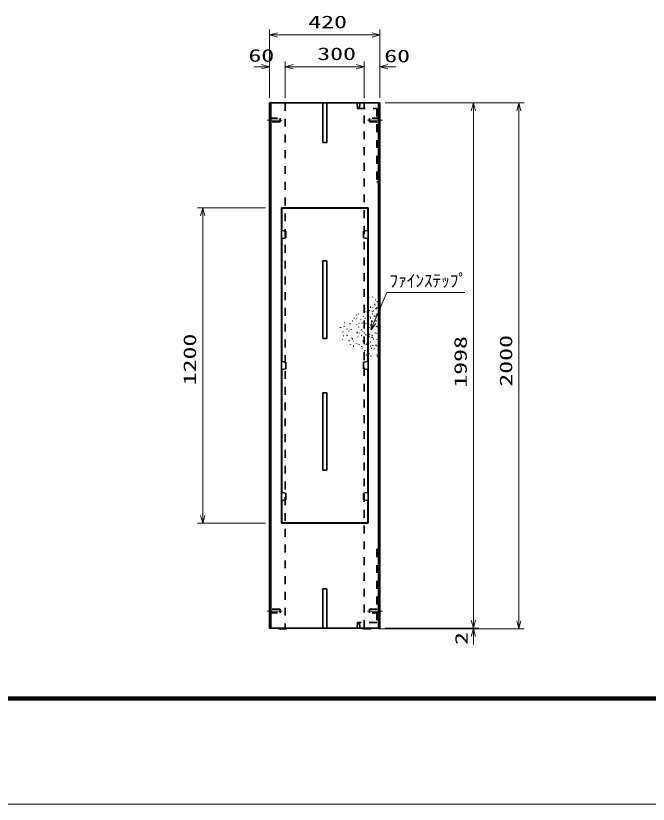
# Model space of a CAD drawing. Units: millimetres on the paper. Extents: x 20 to 1011, y 20 to 614.
# Drawn here: x 140.4 to 260.7, y 20.1 to 170.1 of the extents above; entities that cross this region are included whole.
import ezdxf
from ezdxf.enums import TextEntityAlignment as Align

# ---------------------------------------------------------------- set-up
doc = ezdxf.new("R2010")
doc.units = ezdxf.units.MM
doc.linetypes.add('CHAIN', pattern=[18.5, 12, -1.5, 3.5, -1.5])
doc.linetypes.add('USER1', pattern=[3, 1.5, -1.5])
doc.layers.add('D-TTL-LINE（区切線）', color=7, linetype='Continuous', lineweight=35)
doc.layers.add('D-TTL（外枠）', color=2, linetype='Continuous', lineweight=140)
doc.styles.add('ＭＳ ゴシック', font='')
doc.styles.get('ＭＳ ゴシック').set_extended_font_data('MS Gothic')

msp = doc.modelspace()

# ---------------------------------------------------------------- linework, layer by layer
at = {"layer": 'D-TTL-LINE（区切線）', "lineweight": 13}
for p, q in [((188.675, 161.395), (188.675, 167.445)), ((188.675, 166.445), (190.175, 166.847)), ((208.175, 166.847), (209.675, 166.445)), ((209.675, 161.425), (209.675, 167.445)), ((190.175, 166.043), (188.675, 166.445)), ((188.675, 166.445), (190.175, 166.445)), ((190.175, 166.445), (208.175, 166.445)), ((209.675, 166.445), (208.175, 166.043)), ((209.675, 166.445), (208.175, 166.445)), ((187.175, 160.797), (188.675, 160.395)), ((188.675, 154.498), (188.675, 161.395)), ((191.675, 154.498), (191.675, 161.395)), ((191.675, 154.55), (191.675, 161.395)), ((191.675, 160.395), (193.175, 160.797)), ((191.675, 160.395), (193.175, 160.797)), ((205.175, 160.797), (206.675, 160.395)), ((205.175, 160.797), (206.675, 160.395)), ((206.675, 154.498), (206.675, 161.395)), ((206.675, 154.498), (206.675, 161.395)), ((209.675, 154.468), (209.675, 161.395)), ((209.675, 160.395), (211.175, 160.797)), ((187.175, 160.395), (185.675, 160.395)), ((188.675, 160.395), (187.175, 159.993)), ((188.675, 160.395), (187.175, 160.395)), ((193.175, 159.993), (191.675, 160.395)), ((191.675, 160.395), (193.175, 160.395)), ((193.175, 159.993), (191.675, 160.395)), ((191.675, 160.395), (193.175, 160.395)), ((193.175, 160.395), (205.175, 160.395)), ((193.175, 160.395), (194.675, 160.395)), ((205.175, 160.395), (203.675, 160.395)), ((206.675, 160.395), (205.175, 159.993)), ((206.675, 160.395), (205.175, 160.395)), ((206.675, 160.395), (205.175, 159.993)), ((206.675, 160.395), (205.175, 160.395)), ((211.175, 159.993), (209.675, 160.395)), ((209.675, 160.395), (211.175, 160.395)), ((211.175, 160.395), (212.675, 160.395)), ((210.675, 153.498), (228.464, 153.498)), ((227.026, 153.498), (237.103, 153.498)), ((227.062, 151.998), (227.464, 153.498)), ((227.464, 153.498), (227.865, 151.998)), ((227.464, 153.498), (227.464, 151.998)), ((235.702, 151.998), (236.103, 153.498)), ((236.103, 153.498), (236.505, 151.998)), ((236.103, 153.498), (236.103, 151.998)), ((227.464, 55.098), (227.464, 151.998)), ((236.103, 54.998), (236.103, 151.998)), ((187.925, 133.548), (174.961, 133.548)), ((175.559, 132.048), (175.961, 133.548)), ((175.961, 133.548), (176.363, 132.048)), ((175.961, 133.548), (175.961, 132.048)), ((175.961, 75.048), (175.961, 132.048)), ((211.018, 117.457), (208.518, 111.706)), ((225.847, 117.457), (211.018, 117.457)), ((207.92, 110.331), (208.15, 111.866)), ((207.92, 110.331), (208.518, 111.706)), ((208.887, 111.546), (207.92, 110.331)), ((175.961, 73.548), (175.559, 75.048)), ((176.363, 75.048), (175.961, 73.548)), ((175.961, 73.548), (175.961, 75.048)), ((187.925, 73.548), (174.961, 73.548)), ((227.464, 55.098), (227.464, 56.598)), ((227.464, 53.598), (227.062, 55.098)), ((227.464, 53.598), (227.062, 55.098)), ((227.865, 55.098), (227.464, 53.598)), ((227.464, 53.598), (227.464, 55.098)), ((227.865, 55.098), (227.464, 53.598)), ((227.464, 53.598), (227.464, 55.098)), ((236.103, 53.498), (235.702, 54.998)), ((236.505, 54.998), (236.103, 53.498)), ((236.103, 53.498), (236.103, 54.998)), ((209.425, 53.498), (228.464, 53.498)), ((210.675, 53.598), (228.464, 53.598)), ((210.675, 53.598), (228.464, 53.598)), ((226.026, 53.498), (237.103, 53.498)), ((227.062, 51.998), (227.464, 53.498)), ((227.464, 53.498), (227.865, 51.998)), ((227.464, 53.498), (227.464, 51.998)), ((227.464, 51.998), (227.464, 50.498))]:
    msp.add_line(p, q, dxfattribs=at)
at = {"layer": 'D-TTL-LINE（区切線）', "color": 1}
for p, q in [((209.675, 153.498), (188.675, 153.498)), ((188.675, 153.498), (188.675, 53.598)), ((188.925, 53.598), (188.925, 153.498)), ((198.8, 153.498), (198.8, 145.998)), ((199.55, 145.998), (199.55, 153.498)), ((209.425, 153.498), (209.425, 53.598)), ((209.675, 53.598), (209.675, 153.498)), ((198.8, 145.998), (199.55, 145.998)), ((207.425, 133.548), (190.925, 133.548)), ((190.925, 133.548), (190.925, 73.548)), ((207.425, 133.548), (207.425, 73.548)), ((191, 129.223), (191, 133.473)), ((191, 133.473), (207.35, 133.473)), ((207.35, 133.473), (207.35, 129.223)), ((191.8, 129.098), (191, 129.223)), ((191.8, 127.848), (191.8, 129.098)), ((207.35, 129.223), (206.55, 129.098)), ((206.55, 129.098), (206.55, 127.848)), ((191, 127.723), (191.8, 127.848)), ((191, 104.298), (191, 127.723)), ((206.55, 127.848), (207.35, 127.723)), ((207.35, 127.723), (207.35, 104.298)), ((198.8, 123.473), (198.8, 108.723)), ((199.55, 123.473), (198.8, 123.473)), ((199.55, 123.473), (199.55, 108.723)), ((207.443, 115.546), (207.496, 115.493)), ((207.496, 115.493), (207.549, 115.546)), ((207.557, 116.401), (207.629, 116.381)), ((208.183, 116.576), (208.24, 116.624)), ((208.24, 116.624), (208.288, 116.567)), ((208.758, 116.07), (208.833, 116.07)), ((209.106, 115.685), (209.159, 115.738)), ((209.159, 115.738), (209.212, 115.685)), ((206.789, 114.41), (206.782, 114.484)), ((207.536, 114.823), (207.471, 114.786)), ((207.706, 114.001), (207.645, 113.958)), ((207.706, 114.001), (207.749, 113.939)), ((207.923, 114.674), (207.849, 114.687)), ((208.262, 114.602), (208.288, 114.673)), ((208.742, 115.137), (208.669, 115.118)), ((208.722, 115.21), (208.742, 115.137)), ((208.859, 114.3), (208.872, 114.374)), ((208.872, 114.374), (208.946, 114.361)), ((209.054, 114.5), (209.115, 114.543)), ((209.115, 114.543), (209.158, 114.482)), ((204.771, 112.572), (204.79, 112.645)), ((205.244, 113.155), (205.191, 113.208)), ((205.219, 112.448), (205.284, 112.486)), ((205.244, 113.155), (205.297, 113.208)), ((205.659, 113.332), (205.622, 113.397)), ((206.625, 112.953), (206.567, 112.904)), ((206.81, 112.617), (206.871, 112.574)), ((206.871, 112.574), (206.828, 112.512)), ((207.077, 113.812), (207.006, 113.838)), ((207.49, 113.696), (207.521, 113.628)), ((207.817, 112.587), (207.892, 112.587)), ((207.836, 112.758), (207.823, 112.832)), ((208.14, 113.824), (208.201, 113.867)), ((208.249, 113.397), (208.174, 113.403)), ((208.201, 113.867), (208.244, 113.806)), ((208.471, 113.927), (208.538, 113.958)), ((208.592, 112.98), (208.544, 113.038)), ((208.703, 112.923), (208.642, 112.88)), ((208.747, 112.861), (208.703, 112.923)), ((208.995, 112.87), (208.921, 112.883)), ((208.982, 112.796), (208.995, 112.87)), ((208.986, 113.248), (209.024, 113.313)), ((209.024, 113.313), (209.088, 113.276)), ((202.861, 111.052), (202.804, 111.004)), ((202.909, 110.994), (202.861, 111.052)), ((203.018, 111.741), (202.944, 111.748)), ((203.983, 111.451), (203.99, 111.525)), ((204.462, 112.065), (204.537, 112.072)), ((205.237, 111.358), (205.269, 111.29)), ((205.727, 111.599), (205.652, 111.605)), ((206.035, 112.335), (206.01, 112.265)), ((206.286, 111.621), (206.218, 111.589)), ((206.286, 111.621), (206.254, 111.689)), ((206.974, 111.515), (206.926, 111.572)), ((207.226, 111.476), (207.161, 111.439)), ((207.189, 111.541), (207.226, 111.476)), ((207.452, 112.216), (207.527, 112.21)), ((207.83, 111.25), (207.903, 111.269)), ((207.903, 111.269), (207.883, 111.342)), ((208.061, 112.066), (207.988, 112.046)), ((208.223, 112.028), (208.285, 111.985)), ((208.285, 111.985), (208.242, 111.924)), ((208.904, 112.073), (208.978, 112.086)), ((209.034, 111.018), (208.96, 111.005)), ((208.978, 112.086), (208.991, 112.012)), ((209.047, 110.944), (209.034, 111.018)), ((202.178, 110.828), (202.159, 110.756)), ((202.631, 109.952), (202.706, 109.952)), ((203.454, 110.497), (203.379, 110.497)), ((203.833, 110.113), (203.78, 110.166)), ((204.202, 110.414), (204.233, 110.482)), ((205.339, 109.81), (205.339, 109.735)), ((205.414, 109.81), (205.339, 109.81)), ((205.512, 110.861), (205.57, 110.909)), ((205.57, 110.909), (205.618, 110.852)), ((205.807, 109.682), (205.788, 109.755)), ((206.088, 110.355), (206.163, 110.355)), ((206.163, 110.355), (206.163, 110.28)), ((206.488, 110.023), (206.435, 109.97)), ((206.767, 109.788), (206.71, 109.74)), ((206.767, 109.788), (206.815, 109.73)), ((207.667, 110.869), (207.629, 110.804)), ((207.657, 109.459), (207.714, 109.508)), ((207.714, 109.508), (207.666, 109.565)), ((208.089, 110.513), (208.076, 110.439)), ((208.344, 110.702), (208.283, 110.659)), ((208.344, 110.702), (208.387, 110.641)), ((208.785, 109.715), (208.846, 109.758)), ((208.846, 109.758), (208.889, 109.697)), ((209.138, 109.706), (209.125, 109.632)), ((209.276, 110.847), (209.215, 110.89)), ((209.233, 110.786), (209.276, 110.847)), ((198.8, 108.723), (199.55, 108.723)), ((202.595, 108.597), (202.576, 108.524)), ((202.735, 109.235), (202.677, 109.186)), ((203.399, 109.246), (203.464, 109.284)), ((203.464, 109.284), (203.427, 109.349)), ((203.84, 108.287), (203.814, 108.216)), ((204.294, 108.751), (204.275, 108.824)), ((204.478, 108.663), (204.413, 108.626)), ((204.478, 108.663), (204.516, 108.598)), ((204.602, 108.194), (204.655, 108.247)), ((205.475, 109.039), (205.546, 109.013)), ((206.19, 109.29), (206.122, 109.258)), ((206.221, 109.222), (206.19, 109.29)), ((206.52, 108.273), (206.452, 108.241)), ((206.552, 108.205), (206.52, 108.273)), ((206.798, 108.171), (206.773, 108.1)), ((206.952, 109.452), (207.014, 109.409)), ((207.014, 109.409), (206.971, 109.348)), ((207.293, 108.373), (207.22, 108.354)), ((207.347, 108.822), (207.272, 108.822)), ((207.273, 108.446), (207.293, 108.373)), ((207.67, 109.045), (207.595, 109.051)), ((207.818, 107.998), (207.893, 107.998)), ((208.203, 108.901), (208.131, 108.881)), ((208.224, 109.274), (208.151, 109.294)), ((208.223, 108.828), (208.203, 108.901)), ((208.204, 109.202), (208.224, 109.274)), ((208.39, 108.543), (208.447, 108.591)), ((208.447, 108.591), (208.399, 108.649)), ((209.143, 108.509), (209.136, 108.434)), ((204.059, 107.64), (204.091, 107.572)), ((204.582, 107.216), (204.64, 107.264)), ((204.64, 107.264), (204.688, 107.207)), ((205.218, 107.702), (205.238, 107.775)), ((205.738, 107.54), (205.745, 107.466)), ((206.264, 107.168), (206.264, 107.093)), ((206.38, 106.876), (206.327, 106.823)), ((207.14, 107.621), (207.068, 107.64)), ((207.121, 107.548), (207.14, 107.621)), ((207.364, 106.938), (207.306, 106.89)), ((207.364, 106.938), (207.316, 106.995)), ((207.454, 106.863), (207.454, 106.938)), ((207.561, 107.673), (207.508, 107.726)), ((207.508, 107.62), (207.561, 107.673)), ((207.877, 107.219), (207.809, 107.251)), ((207.985, 106.862), (208.06, 106.855)), ((208.06, 106.855), (208.053, 106.781)), ((208.33, 107.39), (208.257, 107.41)), ((208.33, 107.39), (208.31, 107.318)), ((208.553, 106.707), (208.496, 106.659)), ((208.505, 106.765), (208.553, 106.707)), ((208.914, 107.388), (208.921, 107.463)), ((209.11, 107.235), (209.062, 107.293)), ((209.243, 106.55), (209.249, 106.625)), ((206.809, 106.345), (206.734, 106.345)), ((206.794, 105.566), (206.762, 105.498)), ((206.809, 106.42), (206.809, 106.345)), ((207.159, 105.583), (207.106, 105.636)), ((207.106, 105.529), (207.159, 105.583)), ((207.614, 105.842), (207.667, 105.789)), ((207.916, 105.367), (207.984, 105.335)), ((207.984, 105.335), (207.952, 105.267)), ((209.02, 105.504), (209.027, 105.579)), ((209.159, 105.303), (209.216, 105.351)), ((209.216, 105.351), (209.168, 105.409)), ((191.8, 104.173), (191, 104.298)), ((191.8, 102.923), (191.8, 104.173)), ((207.35, 104.298), (206.55, 104.173)), ((206.55, 104.173), (206.55, 102.923)), ((191, 102.798), (191.8, 102.923)), ((191, 79.373), (191, 102.798)), ((206.55, 102.923), (207.35, 102.798)), ((207.35, 102.798), (207.35, 79.373)), ((199.55, 98.373), (198.8, 98.373)), ((198.8, 98.373), (198.8, 83.623)), ((199.55, 98.373), (199.55, 83.623)), ((198.8, 83.623), (199.55, 83.623)), ((191.8, 79.248), (191, 79.373)), ((191, 77.873), (191.8, 77.998)), ((191.8, 77.998), (191.8, 79.248)), ((207.35, 79.373), (206.55, 79.248)), ((206.55, 79.248), (206.55, 77.998)), ((206.55, 77.998), (207.35, 77.873)), ((191, 73.623), (191, 77.873)), ((207.35, 77.873), (207.35, 73.623)), ((190.925, 73.548), (207.425, 73.548)), ((207.35, 73.623), (191, 73.623)), ((198.8, 61.098), (198.8, 53.598)), ((198.8, 61.098), (199.55, 61.098)), ((199.55, 61.098), (199.55, 53.598)), ((188.675, 53.598), (209.675, 53.598)), ((190.425, 53.498), (190.325, 53.598)), ((191.925, 53.498), (190.425, 53.498)), ((191.925, 53.498), (192.025, 53.598)), ((206.425, 53.498), (206.325, 53.598)), ((207.925, 53.498), (206.425, 53.498)), ((207.925, 53.498), (208.025, 53.598))]:
    msp.add_line(p, q, dxfattribs=at)
at = {"layer": 'D-TTL-LINE（区切線）', "color": 1, "linetype": 'USER1'}
for p, q in [((191.675, 153.498), (191.675, 53.598)), ((205.316, 153.498), (205.397, 152.448)), ((205.837, 153.498), (205.763, 152.448)), ((206.675, 53.598), (206.675, 153.498)), ((205.397, 152.448), (209.093, 152.448)), ((209.093, 152.448), (209.093, 138.498)), ((188.675, 150.598), (190.675, 150.598)), ((190.675, 150.598), (190.675, 149.898)), ((209.675, 150.598), (207.675, 150.598)), ((207.675, 150.598), (207.675, 149.898)), ((190.675, 149.898), (188.675, 149.898)), ((207.675, 149.898), (209.675, 149.898)), ((209.093, 138.498), (209.668, 138.498)), ((209.1, 68.598), (209.1, 54.648)), ((209.1, 68.598), (209.675, 68.598)), ((190.675, 57.198), (188.675, 57.198)), ((190.675, 56.498), (190.675, 57.198)), ((207.675, 57.198), (209.675, 57.198)), ((207.675, 56.498), (207.675, 57.198)), ((188.675, 56.498), (190.675, 56.498)), ((209.675, 56.498), (207.675, 56.498)), ((205.404, 54.648), (205.323, 53.598)), ((209.1, 54.648), (205.404, 54.648)), ((205.844, 53.598), (205.77, 54.648))]:
    msp.add_line(p, q, dxfattribs=at)
at = {"layer": 'D-TTL-LINE（区切線）', "color": 2, "linetype": 'CHAIN', "lineweight": 18}
for p, q in [((188.213, 150.248), (191.062, 150.248)), ((207.288, 150.248), (210.137, 150.248)), ((188.213, 56.848), (191.062, 56.848)), ((210.137, 56.848), (207.288, 56.848))]:
    msp.add_line(p, q, dxfattribs=at)
at = {"layer": 'D-TTL-LINE（区切線）', "lineweight": 18}
msp.add_line((20.1, 20.11), (861.1, 20.11), dxfattribs=at)
at = {"layer": 'D-TTL（外枠）'}
msp.add_line((40.2, 40.21), (841, 40.21), dxfattribs=at)

# ---------------------------------------------------------------- texts
at = {"layer": 'D-TTL-LINE（区切線）', "style": 'ＭＳ ゴシック', "width": 1.5}
for s, p in [('420', (196.05, 166.982)), ('60', (184.66, 160.613)), ('300', (197.758, 160.932)), ('60', (210.494, 160.518))]:
    msp.add_text(s, height=2.405, dxfattribs=at).set_placement(p, align=Align.BOTTOM_LEFT)
at = {"layer": 'D-TTL-LINE（区切線）', "style": 'ＭＳ ゴシック'}
msp.add_text('ﾌｧｲﾝｽﾃｯﾌﾟ', height=2.405, dxfattribs=at).set_placement((211.497, 117.782), align=Align.BOTTOM_LEFT)
at = {"layer": 'D-TTL-LINE（区切線）', "style": 'ＭＳ ゴシック', "width": 1.5}
for s, p in [('1200', (175.424, 99.798)), ('1998', (226.926, 99.34)), ('2000', (235.566, 99.54)), ('2', (227.101, 50.41))]:
    msp.add_text(s, height=2.405, rotation=90, dxfattribs=at).set_placement(p, align=Align.BOTTOM_LEFT)

doc.saveas('drawing.dxf')
